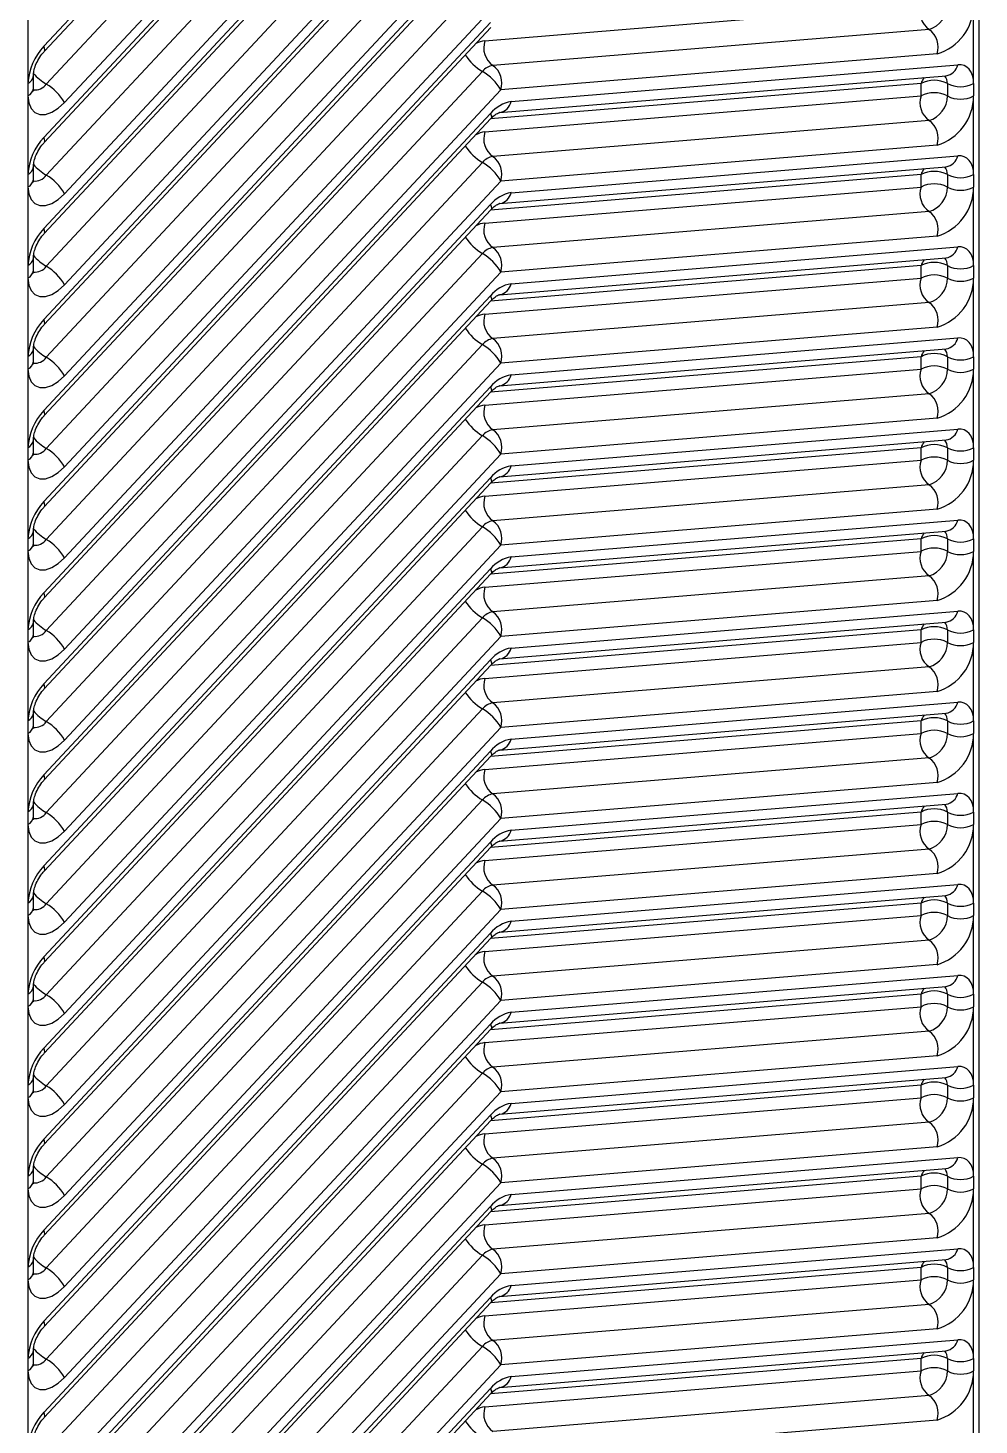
# Model space of a CAD drawing. Extents: x 75 to 2075, y 25 to 1460.
# Drawn here: x 1501.9 to 1575.1, y 885.8 to 993.2 of the extents above; entities that cross this region are included whole.
import ezdxf

# ---------------------------------------------------------------- set-up
doc = ezdxf.new("R2010")
doc.units = 0
doc.header["$LTSCALE"] = 5
doc.linetypes.add('SLD-KATı', pattern=[0])
doc.layers.get('0').update_dxf_attribs({"linetype": 'CONTINUOUS'})

msp = doc.modelspace()

# ---------------------------------------------------------------- linework, layer by layer
at = {"color": 7, "linetype": 'SLD-KATı'}
for p, q in [((1501.939, 1083), (1501.939, 747.052)), ((1503.163, 991.763), (1537.508, 1028.588)), ((1503.198, 991.372), (1537.543, 1028.197)), ((1536.896, 1024.829), (1503.347, 988.858)), ((1575.088, 823.167), (1575.088, 1025.124)), ((1538.304, 1023.403), (1504.755, 987.432)), ((1503.163, 984.764), (1537.508, 1021.589)), ((1503.198, 984.373), (1537.543, 1021.198)), ((1536.896, 1017.83), (1503.347, 981.859)), ((1538.304, 1016.404), (1504.755, 980.433)), ((1503.163, 977.765), (1537.508, 1014.59)), ((1503.198, 977.374), (1537.543, 1014.199)), ((1536.896, 1010.831), (1503.347, 974.86)), ((1538.304, 1009.406), (1504.755, 973.434)), ((1503.163, 970.767), (1537.508, 1007.591)), ((1503.198, 970.375), (1537.543, 1007.2)), ((1536.896, 1003.832), (1503.347, 967.861)), ((1538.304, 1002.407), (1504.755, 966.435)), ((1503.163, 963.768), (1537.508, 1000.592)), ((1503.198, 963.376), (1537.543, 1000.201)), ((1536.896, 996.833), (1503.347, 960.862)), ((1538.304, 995.408), (1504.755, 959.437)), ((1537.08, 992.179), (1570.629, 994.943)), ((1574.67, 988.905), (1574.67, 994.943)), ((1503.163, 956.769), (1537.508, 993.593)), ((1503.198, 956.377), (1537.543, 993.202)), ((1571.241, 993.058), (1537.692, 990.294)), ((1571.854, 991.173), (1538.304, 988.409)), ((1539.1, 987.513), (1573.445, 990.343)), ((1502.357, 988.534), (1502.357, 989.495)), ((1536.896, 989.834), (1503.347, 953.863)), ((1538.207, 986.672), (1572.552, 989.502)), ((1570.629, 987.944), (1570.629, 988.905)), ((1572.649, 988.905), (1572.649, 987.944)), ((1574.67, 988.905), (1574.67, 987.944)), ((1538.304, 988.409), (1504.755, 952.438)), ((1537.08, 985.18), (1570.629, 987.944)), ((1574.67, 981.906), (1574.67, 987.944)), ((1503.163, 949.77), (1537.508, 986.594)), ((1503.198, 949.379), (1537.543, 986.203)), ((1571.241, 986.059), (1537.692, 983.295)), ((1538.244, 986.676), (1538.207, 986.672)), ((1571.854, 984.174), (1538.304, 981.41)), ((1502.357, 981.535), (1502.357, 982.496)), ((1536.896, 982.835), (1503.347, 946.864)), ((1538.207, 979.674), (1572.552, 982.503)), ((1539.1, 980.514), (1573.445, 983.344)), ((1538.304, 981.41), (1504.755, 945.439)), ((1570.629, 980.945), (1570.629, 981.906)), ((1572.649, 981.906), (1572.649, 980.945)), ((1574.67, 981.906), (1574.67, 980.945)), ((1537.08, 978.181), (1570.629, 980.945)), ((1574.67, 974.907), (1574.67, 980.945)), ((1503.163, 942.771), (1537.508, 979.595)), ((1538.244, 979.677), (1538.207, 979.674)), ((1503.198, 942.38), (1537.543, 979.204)), ((1571.241, 979.06), (1537.692, 976.296)), ((1571.854, 977.175), (1538.304, 974.411)), ((1539.1, 973.515), (1573.445, 976.345)), ((1502.357, 974.536), (1502.357, 975.497)), ((1536.896, 975.837), (1503.347, 939.865)), ((1538.207, 972.675), (1572.552, 975.504)), ((1538.304, 974.411), (1504.755, 938.44)), ((1537.08, 971.182), (1570.629, 973.946)), ((1570.629, 973.946), (1570.629, 974.907)), ((1572.649, 974.907), (1572.649, 973.946)), ((1574.67, 974.907), (1574.67, 973.946)), ((1574.67, 967.909), (1574.67, 973.946)), ((1503.163, 935.772), (1537.508, 972.596)), ((1503.198, 935.381), (1537.543, 972.205)), ((1571.241, 972.061), (1537.692, 969.297)), ((1538.244, 972.678), (1538.207, 972.675)), ((1571.854, 970.176), (1538.304, 967.412)), ((1536.896, 968.838), (1503.347, 932.866)), ((1538.207, 965.676), (1572.552, 968.505)), ((1539.1, 966.516), (1573.445, 969.346)), ((1502.357, 967.537), (1502.357, 968.498)), ((1570.629, 966.947), (1570.629, 967.909)), ((1572.649, 967.909), (1572.649, 966.947)), ((1574.67, 967.909), (1574.67, 966.947)), ((1538.304, 967.412), (1504.755, 931.441)), ((1537.08, 964.183), (1570.629, 966.947)), ((1574.67, 960.91), (1574.67, 966.947)), ((1503.163, 928.773), (1537.508, 965.597)), ((1538.244, 965.68), (1538.207, 965.676)), ((1503.198, 928.382), (1537.543, 965.206)), ((1571.241, 965.062), (1537.692, 962.298)), ((1571.854, 963.177), (1538.304, 960.413)), ((1539.1, 959.517), (1573.445, 962.347)), ((1502.357, 960.538), (1502.357, 961.5)), ((1536.896, 961.839), (1503.347, 925.868)), ((1538.207, 958.677), (1572.552, 961.506)), ((1538.304, 960.413), (1504.755, 924.442)), ((1537.08, 957.184), (1570.629, 959.948)), ((1570.629, 959.948), (1570.629, 960.91)), ((1572.649, 960.91), (1572.649, 959.948)), ((1574.67, 960.91), (1574.67, 959.948)), ((1574.67, 953.911), (1574.67, 959.948)), ((1503.163, 921.774), (1537.508, 958.599)), ((1503.198, 921.383), (1537.543, 958.207)), ((1571.241, 958.063), (1537.692, 955.299)), ((1538.244, 958.681), (1538.207, 958.677)), ((1571.854, 956.178), (1538.304, 953.414)), ((1536.896, 954.84), (1503.347, 918.869)), ((1539.1, 952.518), (1573.445, 955.348)), ((1502.357, 953.539), (1502.357, 954.501)), ((1538.207, 951.678), (1572.552, 954.508)), ((1570.629, 952.949), (1570.629, 953.911)), ((1572.649, 953.911), (1572.649, 952.949)), ((1574.67, 953.911), (1574.67, 952.949)), ((1538.304, 953.414), (1504.755, 917.443)), ((1537.08, 950.185), (1570.629, 952.949)), ((1574.67, 946.912), (1574.67, 952.949)), ((1503.163, 914.775), (1537.508, 951.6)), ((1538.244, 951.682), (1538.207, 951.678)), ((1503.198, 914.384), (1537.543, 951.208)), ((1571.241, 951.064), (1537.692, 948.3)), ((1571.854, 949.179), (1538.304, 946.415)), ((1539.1, 945.52), (1573.445, 948.349)), ((1502.357, 946.54), (1502.357, 947.502)), ((1536.896, 947.841), (1503.347, 911.87)), ((1538.207, 944.679), (1572.552, 947.509)), ((1538.304, 946.415), (1504.755, 910.444)), ((1570.629, 945.95), (1570.629, 946.912)), ((1572.649, 946.912), (1572.649, 945.95)), ((1574.67, 946.912), (1574.67, 945.95)), ((1537.08, 943.186), (1570.629, 945.95)), ((1574.67, 939.913), (1574.67, 945.95)), ((1503.163, 907.776), (1537.508, 944.601)), ((1503.198, 907.385), (1537.543, 944.209)), ((1571.241, 944.065), (1537.692, 941.301)), ((1538.244, 944.683), (1538.207, 944.679)), ((1571.854, 942.18), (1538.304, 939.416)), ((1536.896, 940.842), (1503.347, 904.871)), ((1539.1, 938.521), (1573.445, 941.35)), ((1502.357, 939.542), (1502.357, 940.503)), ((1538.207, 937.68), (1572.552, 940.51)), ((1570.629, 938.952), (1570.629, 939.913)), ((1572.649, 939.913), (1572.649, 938.952)), ((1574.67, 939.913), (1574.67, 938.952)), ((1538.304, 939.416), (1504.755, 903.445)), ((1537.08, 936.187), (1570.629, 938.952)), ((1574.67, 932.914), (1574.67, 938.952)), ((1503.163, 900.777), (1537.508, 937.602)), ((1538.244, 937.684), (1538.207, 937.68)), ((1503.198, 900.386), (1537.543, 937.211)), ((1571.241, 937.067), (1537.692, 934.302)), ((1571.854, 935.181), (1538.304, 932.417)), ((1539.1, 931.522), (1573.445, 934.351)), ((1502.357, 932.543), (1502.357, 933.504)), ((1536.896, 933.843), (1503.347, 897.872)), ((1538.207, 930.681), (1572.552, 933.511)), ((1538.304, 932.417), (1504.755, 896.446)), ((1570.629, 931.953), (1570.629, 932.914)), ((1572.649, 932.914), (1572.649, 931.953)), ((1574.67, 932.914), (1574.67, 931.953)), ((1537.08, 929.189), (1570.629, 931.953)), ((1574.67, 925.915), (1574.67, 931.953)), ((1503.163, 893.778), (1537.508, 930.603)), ((1503.198, 893.387), (1537.543, 930.212)), ((1571.241, 930.068), (1537.692, 927.304)), ((1538.244, 930.685), (1538.207, 930.681)), ((1571.854, 928.183), (1538.304, 925.418)), ((1536.896, 926.844), (1503.347, 890.873)), ((1539.1, 924.523), (1573.445, 927.352)), ((1502.357, 925.544), (1502.357, 926.505)), ((1538.207, 923.682), (1572.552, 926.512)), ((1570.629, 924.954), (1570.629, 925.915)), ((1572.649, 925.915), (1572.649, 924.954)), ((1574.67, 925.915), (1574.67, 924.954)), ((1538.304, 925.418), (1504.755, 889.447)), ((1537.08, 922.19), (1570.629, 924.954)), ((1574.67, 918.916), (1574.67, 924.954)), ((1503.163, 886.779), (1537.508, 923.604)), ((1538.244, 923.686), (1538.207, 923.682)), ((1503.198, 886.388), (1537.543, 923.213)), ((1571.241, 923.069), (1537.692, 920.305)), ((1571.854, 921.184), (1538.304, 918.42)), ((1539.1, 917.524), (1573.445, 920.354)), ((1502.357, 918.545), (1502.357, 919.506)), ((1536.896, 919.845), (1503.347, 883.874)), ((1538.207, 916.683), (1572.552, 919.513)), ((1538.304, 918.42), (1504.755, 882.448)), ((1570.629, 917.955), (1570.629, 918.916)), ((1572.649, 918.916), (1572.649, 917.955)), ((1574.67, 918.916), (1574.67, 917.955)), ((1537.08, 915.191), (1570.629, 917.955)), ((1574.67, 911.917), (1574.67, 917.955)), ((1503.163, 879.781), (1537.508, 916.605)), ((1503.198, 879.389), (1537.543, 916.214)), ((1571.241, 916.07), (1537.692, 913.306)), ((1538.244, 916.687), (1538.207, 916.683)), ((1571.854, 914.185), (1538.304, 911.421)), ((1536.896, 912.846), (1503.347, 876.875)), ((1539.1, 910.525), (1573.445, 913.355)), ((1502.357, 911.546), (1502.357, 912.507)), ((1538.207, 909.684), (1572.552, 912.514)), ((1570.629, 910.956), (1570.629, 911.917)), ((1572.649, 911.917), (1572.649, 910.956)), ((1574.67, 911.917), (1574.67, 910.956)), ((1538.304, 911.421), (1504.755, 875.449)), ((1537.08, 908.192), (1570.629, 910.956)), ((1574.67, 904.918), (1574.67, 910.956)), ((1503.163, 872.782), (1537.508, 909.606)), ((1538.244, 909.688), (1538.207, 909.684)), ((1503.198, 872.39), (1537.543, 909.215)), ((1571.241, 909.071), (1537.692, 906.307)), ((1571.854, 907.186), (1538.304, 904.422)), ((1539.1, 903.526), (1573.445, 906.356)), ((1502.357, 904.547), (1502.357, 905.508)), ((1536.896, 905.847), (1503.347, 869.876)), ((1538.207, 902.685), (1572.552, 905.515)), ((1538.304, 904.422), (1504.755, 868.451)), ((1570.629, 903.957), (1570.629, 904.918)), ((1572.649, 904.918), (1572.649, 903.957)), ((1574.67, 904.918), (1574.67, 903.957)), ((1537.08, 901.193), (1570.629, 903.957)), ((1574.67, 897.919), (1574.67, 903.957)), ((1503.163, 865.783), (1537.508, 902.607)), ((1503.198, 865.391), (1537.543, 902.216)), ((1571.241, 902.072), (1537.692, 899.308)), ((1538.244, 902.689), (1538.207, 902.685)), ((1571.854, 900.187), (1538.304, 897.423)), ((1536.896, 898.848), (1503.347, 862.877)), ((1539.1, 896.527), (1573.445, 899.357)), ((1502.357, 897.548), (1502.357, 898.509)), ((1538.207, 895.686), (1572.552, 898.516)), ((1570.629, 896.958), (1570.629, 897.919)), ((1572.649, 897.919), (1572.649, 896.958)), ((1574.67, 897.919), (1574.67, 896.958)), ((1538.304, 897.423), (1504.755, 861.452)), ((1537.08, 894.194), (1570.629, 896.958)), ((1574.67, 890.92), (1574.67, 896.958)), ((1503.163, 858.784), (1537.508, 895.608)), ((1538.244, 895.69), (1538.207, 895.686)), ((1503.198, 858.393), (1537.543, 895.217)), ((1571.241, 895.073), (1537.692, 892.309)), ((1571.854, 893.188), (1538.304, 890.424)), ((1539.1, 889.528), (1573.445, 892.358)), ((1502.357, 890.549), (1502.357, 891.51)), ((1536.896, 891.849), (1503.347, 855.878)), ((1538.207, 888.688), (1572.552, 891.517)), ((1538.304, 890.424), (1504.755, 854.453)), ((1570.629, 889.959), (1570.629, 890.92)), ((1572.649, 890.92), (1572.649, 889.959)), ((1574.67, 890.92), (1574.67, 889.959)), ((1537.08, 887.195), (1570.629, 889.959)), ((1574.67, 883.921), (1574.67, 889.959)), ((1503.163, 851.785), (1537.508, 888.609)), ((1503.198, 851.394), (1537.543, 888.218)), ((1571.241, 888.074), (1537.692, 885.31)), ((1538.244, 888.691), (1538.207, 888.688)), ((1571.854, 886.189), (1538.304, 883.425))]:
    msp.add_line(p, q, dxfattribs=at)
at = {"color": 8, "linetype": 'SLD-KATı'}
for p, q in [((1570.629, 988.905), (1537.519, 986.177)), ((1570.629, 981.906), (1537.519, 979.178)), ((1570.629, 974.907), (1537.519, 972.18)), ((1570.629, 967.909), (1537.519, 965.181)), ((1570.629, 960.91), (1537.519, 958.182)), ((1570.629, 953.911), (1537.519, 951.183)), ((1570.629, 946.912), (1537.519, 944.184)), ((1570.629, 939.913), (1537.519, 937.185)), ((1570.629, 932.914), (1537.519, 930.186)), ((1570.629, 925.915), (1537.519, 923.187)), ((1570.629, 918.916), (1537.519, 916.188)), ((1570.629, 911.917), (1537.519, 909.189)), ((1570.629, 904.918), (1537.519, 902.19)), ((1570.629, 897.919), (1537.519, 895.191)), ((1570.629, 890.92), (1537.519, 888.192))]:
    msp.add_line(p, q, dxfattribs=at)
at = {"color": 8, "linetype": 'SLD-KATı', "flags": 128}
for points in [[(1503.198, 991.372), (1503.214, 991.394), (1503.239, 991.485), (1503.221, 991.61), (1503.163, 991.763)], [(1537.508, 986.594), (1537.567, 986.441), (1537.584, 986.316), (1537.559, 986.224), (1537.543, 986.203)], [(1503.198, 984.373), (1503.214, 984.395), (1503.239, 984.486), (1503.221, 984.611), (1503.163, 984.764)], [(1537.508, 979.595), (1537.567, 979.442), (1537.584, 979.317), (1537.559, 979.226), (1537.543, 979.204)], [(1503.198, 977.374), (1503.214, 977.396), (1503.239, 977.487), (1503.221, 977.612), (1503.163, 977.765)], [(1537.508, 972.596), (1537.567, 972.443), (1537.584, 972.318), (1537.559, 972.227), (1537.543, 972.205)], [(1503.198, 970.375), (1503.214, 970.397), (1503.239, 970.489), (1503.221, 970.613), (1503.163, 970.767)], [(1537.508, 965.597), (1537.567, 965.444), (1537.584, 965.319), (1537.559, 965.228), (1537.543, 965.206)], [(1503.198, 963.376), (1503.214, 963.398), (1503.239, 963.49), (1503.221, 963.614), (1503.163, 963.768)], [(1537.508, 958.599), (1537.567, 958.445), (1537.584, 958.321), (1537.559, 958.229), (1537.543, 958.207)], [(1503.198, 956.377), (1503.214, 956.399), (1503.239, 956.491), (1503.221, 956.616), (1503.163, 956.769)], [(1537.508, 951.6), (1537.567, 951.446), (1537.584, 951.322), (1537.559, 951.23), (1537.543, 951.208)], [(1503.198, 949.379), (1503.214, 949.4), (1503.239, 949.492), (1503.221, 949.617), (1503.163, 949.77)], [(1537.508, 944.601), (1537.567, 944.448), (1537.584, 944.323), (1537.559, 944.231), (1537.543, 944.209)], [(1503.198, 942.38), (1503.214, 942.401), (1503.239, 942.493), (1503.221, 942.618), (1503.163, 942.771)], [(1537.508, 937.602), (1537.567, 937.449), (1537.584, 937.324), (1537.559, 937.232), (1537.543, 937.211)], [(1503.198, 935.381), (1503.214, 935.402), (1503.239, 935.494), (1503.221, 935.619), (1503.163, 935.772)], [(1537.508, 930.603), (1537.567, 930.45), (1537.584, 930.325), (1537.559, 930.233), (1537.543, 930.212)], [(1503.198, 928.382), (1503.214, 928.403), (1503.239, 928.495), (1503.221, 928.62), (1503.163, 928.773)], [(1537.508, 923.604), (1537.567, 923.451), (1537.584, 923.326), (1537.559, 923.234), (1537.543, 923.213)], [(1503.198, 921.383), (1503.214, 921.404), (1503.239, 921.496), (1503.221, 921.621), (1503.163, 921.774)], [(1537.508, 916.605), (1537.567, 916.452), (1537.584, 916.327), (1537.559, 916.235), (1537.543, 916.214)], [(1503.198, 914.384), (1503.214, 914.405), (1503.239, 914.497), (1503.221, 914.622), (1503.163, 914.775)], [(1537.508, 909.606), (1537.567, 909.453), (1537.584, 909.328), (1537.559, 909.236), (1537.543, 909.215)], [(1503.198, 907.385), (1503.214, 907.406), (1503.239, 907.498), (1503.221, 907.623), (1503.163, 907.776)], [(1537.508, 902.607), (1537.567, 902.454), (1537.584, 902.329), (1537.559, 902.237), (1537.543, 902.216)], [(1503.198, 900.386), (1503.214, 900.408), (1503.239, 900.499), (1503.221, 900.624), (1503.163, 900.777)], [(1537.508, 895.608), (1537.567, 895.455), (1537.584, 895.33), (1537.559, 895.238), (1537.543, 895.217)], [(1503.198, 893.387), (1503.214, 893.409), (1503.239, 893.5), (1503.221, 893.625), (1503.163, 893.778)], [(1537.508, 888.609), (1537.567, 888.456), (1537.584, 888.331), (1537.559, 888.24), (1537.543, 888.218)], [(1503.198, 886.388), (1503.214, 886.41), (1503.239, 886.501), (1503.221, 886.626), (1503.163, 886.779)]]:
    msp.add_lwpolyline(points, dxfattribs=at)
at = {"color": 7, "linetype": 'SLD-KATı', "flags": 128}
for points in [[(1574.67, 988.905), (1574.648, 989.232), (1574.584, 989.526), (1574.48, 989.783), (1574.336, 989.997), (1574.157, 990.163), (1573.945, 990.277), (1573.706, 990.337), (1573.445, 990.343)], [(1501.939, 987.951), (1502, 987.416), (1502.18, 986.984), (1502.468, 986.682), (1502.847, 986.527), (1503.293, 986.53), (1503.779, 986.69), (1504.277, 986.997), (1504.755, 987.432)], [(1574.67, 981.906), (1574.648, 982.233), (1574.584, 982.528), (1574.48, 982.784), (1574.336, 982.998), (1574.157, 983.164), (1573.945, 983.278), (1573.706, 983.338), (1573.445, 983.344)], [(1501.939, 980.952), (1502, 980.417), (1502.18, 979.985), (1502.468, 979.683), (1502.847, 979.529), (1503.293, 979.531), (1503.779, 979.691), (1504.277, 979.998), (1504.755, 980.433)], [(1574.67, 974.907), (1574.648, 975.234), (1574.584, 975.529), (1574.48, 975.786), (1574.336, 975.999), (1574.157, 976.165), (1573.945, 976.279), (1573.706, 976.34), (1573.445, 976.345)], [(1501.939, 973.953), (1502, 973.418), (1502.18, 972.986), (1502.468, 972.684), (1502.847, 972.53), (1503.293, 972.532), (1503.779, 972.692), (1504.277, 972.999), (1504.755, 973.434)], [(1574.67, 967.909), (1574.648, 968.235), (1574.584, 968.53), (1574.48, 968.787), (1574.336, 969), (1574.157, 969.166), (1573.945, 969.28), (1573.706, 969.341), (1573.445, 969.346)], [(1501.939, 966.954), (1502, 966.419), (1502.18, 965.987), (1502.468, 965.685), (1502.847, 965.531), (1503.293, 965.533), (1503.779, 965.693), (1504.277, 966), (1504.755, 966.435)], [(1574.67, 960.91), (1574.648, 961.236), (1574.584, 961.531), (1574.48, 961.788), (1574.336, 962.001), (1574.157, 962.167), (1573.945, 962.281), (1573.706, 962.342), (1573.445, 962.347)], [(1501.939, 959.955), (1502, 959.42), (1502.18, 958.989), (1502.468, 958.686), (1502.847, 958.532), (1503.293, 958.534), (1503.779, 958.694), (1504.277, 959.001), (1504.755, 959.437)], [(1574.67, 953.911), (1574.648, 954.237), (1574.584, 954.532), (1574.48, 954.789), (1574.336, 955.002), (1574.157, 955.168), (1573.945, 955.282), (1573.706, 955.343), (1573.445, 955.348)], [(1501.939, 952.956), (1502, 952.421), (1502.18, 951.99), (1502.468, 951.687), (1502.847, 951.533), (1503.293, 951.535), (1503.779, 951.695), (1504.277, 952.002), (1504.755, 952.438)], [(1574.67, 946.912), (1574.648, 947.238), (1574.584, 947.533), (1574.48, 947.79), (1574.336, 948.003), (1574.157, 948.169), (1573.945, 948.283), (1573.706, 948.344), (1573.445, 948.349)], [(1501.939, 945.957), (1502, 945.422), (1502.18, 944.991), (1502.468, 944.688), (1502.847, 944.534), (1503.293, 944.537), (1503.779, 944.696), (1504.277, 945.003), (1504.755, 945.439)], [(1574.67, 939.913), (1574.648, 940.239), (1574.584, 940.534), (1574.48, 940.791), (1574.336, 941.004), (1574.157, 941.17), (1573.945, 941.284), (1573.706, 941.345), (1573.445, 941.35)], [(1501.939, 938.958), (1502, 938.423), (1502.18, 937.992), (1502.468, 937.689), (1502.847, 937.535), (1503.293, 937.538), (1503.779, 937.697), (1504.277, 938.004), (1504.755, 938.44)], [(1574.67, 932.914), (1574.648, 933.24), (1574.584, 933.535), (1574.48, 933.792), (1574.336, 934.006), (1574.157, 934.171), (1573.945, 934.286), (1573.706, 934.346), (1573.445, 934.351)], [(1501.939, 931.959), (1502, 931.425), (1502.18, 930.993), (1502.468, 930.691), (1502.847, 930.536), (1503.293, 930.539), (1503.779, 930.698), (1504.277, 931.005), (1504.755, 931.441)], [(1574.67, 925.915), (1574.648, 926.241), (1574.584, 926.536), (1574.48, 926.793), (1574.336, 927.007), (1574.157, 927.172), (1573.945, 927.287), (1573.706, 927.347), (1573.445, 927.352)], [(1501.939, 924.961), (1502, 924.426), (1502.18, 923.994), (1502.468, 923.692), (1502.847, 923.537), (1503.293, 923.54), (1503.779, 923.699), (1504.277, 924.006), (1504.755, 924.442)], [(1574.67, 918.916), (1574.648, 919.242), (1574.584, 919.537), (1574.48, 919.794), (1574.336, 920.008), (1574.157, 920.173), (1573.945, 920.288), (1573.706, 920.348), (1573.445, 920.354)], [(1501.939, 917.962), (1502, 917.427), (1502.18, 916.995), (1502.468, 916.693), (1502.847, 916.538), (1503.293, 916.541), (1503.779, 916.7), (1504.277, 917.007), (1504.755, 917.443)], [(1574.67, 911.917), (1574.648, 912.244), (1574.584, 912.538), (1574.48, 912.795), (1574.336, 913.009), (1574.157, 913.174), (1573.945, 913.289), (1573.706, 913.349), (1573.445, 913.355)], [(1501.939, 910.963), (1502, 910.428), (1502.18, 909.996), (1502.468, 909.694), (1502.847, 909.539), (1503.293, 909.542), (1503.779, 909.702), (1504.277, 910.008), (1504.755, 910.444)], [(1574.67, 904.918), (1574.648, 905.245), (1574.584, 905.539), (1574.48, 905.796), (1574.336, 906.01), (1574.157, 906.176), (1573.945, 906.29), (1573.706, 906.35), (1573.445, 906.356)], [(1501.939, 903.964), (1502, 903.429), (1502.18, 902.997), (1502.468, 902.695), (1502.847, 902.54), (1503.293, 902.543), (1503.779, 902.703), (1504.277, 903.01), (1504.755, 903.445)], [(1574.67, 897.919), (1574.648, 898.246), (1574.584, 898.541), (1574.48, 898.797), (1574.336, 899.011), (1574.157, 899.177), (1573.945, 899.291), (1573.706, 899.351), (1573.445, 899.357)], [(1501.939, 896.965), (1502, 896.43), (1502.18, 895.998), (1502.468, 895.696), (1502.847, 895.541), (1503.293, 895.544), (1503.779, 895.704), (1504.277, 896.011), (1504.755, 896.446)], [(1574.67, 890.92), (1574.648, 891.247), (1574.584, 891.542), (1574.48, 891.798), (1574.336, 892.012), (1574.157, 892.178), (1573.945, 892.292), (1573.706, 892.352), (1573.445, 892.358)], [(1501.939, 889.966), (1502, 889.431), (1502.18, 888.999), (1502.468, 888.697), (1502.847, 888.543), (1503.293, 888.545), (1503.779, 888.705), (1504.277, 889.012), (1504.755, 889.447)]]:
    msp.add_lwpolyline(points, dxfattribs=at)
at = {"color": 7, "linetype": 'SLD-KATı'}
for centre, radius, start, end in [((1572.206, 994.413), 1.664, 161.43504, 234.5512), ((1570.676, 994.948), 1.973, 286.63679, 359.84564), ((1570.724, 994.954), 3.946, 286.63679, 359.84564), ((1538.657, 991.649), 1.664, 161.43504, 234.5512), ((1570.276, 991.703), 1.664, 341.43504, 54.5512), ((1506.383, 988.692), 4.45, 136.35189, 177.16539), ((1537.913, 988.992), 1.32, 99.63258, 140.36204), ((1536.727, 988.938), 1.664, 341.43504, 54.5512), ((1534.936, 986.49), 3.876, 29.66643, 59.62449), ((1571.639, 986.956), 2.196, 62.60967, 117.39033), ((1573.66, 990.855), 2.196, 242.60967, 297.39033), ((1501.387, 985.514), 3.876, 29.66643, 59.62449), ((1572.206, 987.414), 1.664, 161.43504, 234.5512), ((1571.639, 985.994), 2.196, 62.60967, 117.39033), ((1570.676, 987.949), 1.973, 286.63679, 359.84564), ((1570.724, 987.955), 3.946, 286.63679, 359.84564), ((1573.66, 989.894), 2.196, 242.60967, 297.39033), ((1539.542, 984.91), 2.641, 99.63258, 140.36204), ((1570.276, 984.704), 1.664, 341.43504, 54.5512), ((1506.383, 981.693), 4.45, 136.35189, 177.16539), ((1538.657, 984.65), 1.664, 161.43504, 234.5512), ((1537.913, 981.993), 1.32, 99.63258, 140.36204), ((1534.936, 979.491), 3.876, 29.66643, 59.62449), ((1536.727, 981.94), 1.664, 341.43504, 54.5512), ((1501.387, 978.515), 3.876, 29.66643, 59.62449), ((1571.639, 979.957), 2.196, 62.60967, 117.39033), ((1573.66, 983.856), 2.196, 242.60967, 297.39033), ((1539.542, 977.911), 2.641, 99.63258, 140.36204), ((1572.206, 980.415), 1.664, 161.43504, 234.5512), ((1571.639, 978.996), 2.196, 62.60967, 117.39033), ((1570.676, 980.95), 1.973, 286.63679, 359.84564), ((1570.724, 980.956), 3.946, 286.63679, 359.84564), ((1573.66, 982.895), 2.196, 242.60967, 297.39033), ((1538.657, 977.651), 1.664, 161.43504, 234.5512), ((1570.276, 977.705), 1.664, 341.43504, 54.5512), ((1506.383, 974.694), 4.45, 136.35189, 177.16539), ((1537.913, 974.994), 1.32, 99.63258, 140.36204), ((1536.727, 974.941), 1.664, 341.43504, 54.5512), ((1534.936, 972.492), 3.876, 29.66643, 59.62449), ((1571.639, 972.958), 2.196, 62.60967, 117.39033), ((1501.387, 971.516), 3.876, 29.66643, 59.62449), ((1572.206, 973.416), 1.664, 161.43504, 234.5512), ((1571.639, 971.997), 2.196, 62.60967, 117.39033), ((1570.676, 973.951), 1.973, 286.63679, 359.84564), ((1570.724, 973.957), 3.946, 286.63679, 359.84564), ((1573.66, 976.857), 2.196, 242.60967, 297.39033), ((1573.66, 975.896), 2.196, 242.60967, 297.39033), ((1539.542, 970.912), 2.641, 99.63258, 140.36204), ((1570.276, 970.706), 1.664, 341.43504, 54.5512), ((1506.383, 967.695), 4.45, 136.35189, 177.16539), ((1538.657, 970.652), 1.664, 161.43504, 234.5512), ((1537.913, 967.995), 1.32, 99.63258, 140.36204), ((1534.936, 965.493), 3.876, 29.66643, 59.62449), ((1536.727, 967.942), 1.664, 341.43504, 54.5512), ((1501.387, 964.517), 3.876, 29.66643, 59.62449), ((1571.639, 965.959), 2.196, 62.60967, 117.39033), ((1573.66, 969.858), 2.196, 242.60967, 297.39033), ((1539.542, 963.913), 2.641, 99.63258, 140.36204), ((1572.206, 966.418), 1.664, 161.43504, 234.5512), ((1571.639, 964.998), 2.196, 62.60967, 117.39033), ((1570.676, 966.953), 1.973, 286.63679, 359.84564), ((1570.724, 966.958), 3.946, 286.63679, 359.84564), ((1573.66, 968.897), 2.196, 242.60967, 297.39033), ((1570.276, 963.707), 1.664, 341.43504, 54.5512), ((1506.383, 960.696), 4.45, 136.35189, 177.16539), ((1538.657, 963.653), 1.664, 161.43504, 234.5512), ((1537.913, 960.996), 1.32, 99.63258, 140.36204), ((1536.727, 960.943), 1.664, 341.43504, 54.5512), ((1534.936, 958.495), 3.876, 29.66643, 59.62449), ((1571.639, 958.96), 2.196, 62.60967, 117.39033), ((1501.387, 957.518), 3.876, 29.66643, 59.62449), ((1572.206, 959.419), 1.664, 161.43504, 234.5512), ((1571.639, 957.999), 2.196, 62.60967, 117.39033), ((1570.676, 959.954), 1.973, 286.63679, 359.84564), ((1570.724, 959.959), 3.946, 286.63679, 359.84564), ((1573.66, 962.859), 2.196, 242.60967, 297.39033), ((1573.66, 961.898), 2.196, 242.60967, 297.39033), ((1539.542, 956.914), 2.641, 99.63258, 140.36204), ((1570.276, 956.708), 1.664, 341.43504, 54.5512), ((1506.383, 953.697), 4.45, 136.35189, 177.16539), ((1538.657, 956.655), 1.664, 161.43504, 234.5512), ((1537.913, 953.997), 1.32, 99.63258, 140.36204), ((1534.936, 951.496), 3.876, 29.66643, 59.62449), ((1536.727, 953.944), 1.664, 341.43504, 54.5512), ((1501.387, 950.519), 3.876, 29.66643, 59.62449), ((1571.639, 951.961), 2.196, 62.60967, 117.39033), ((1573.66, 955.86), 2.196, 242.60967, 297.39033), ((1539.542, 949.915), 2.641, 99.63258, 140.36204), ((1572.206, 952.42), 1.664, 161.43504, 234.5512), ((1571.639, 951), 2.196, 62.60967, 117.39033), ((1570.676, 952.955), 1.973, 286.63679, 359.84564), ((1570.724, 952.96), 3.946, 286.63679, 359.84564), ((1573.66, 954.899), 2.196, 242.60967, 297.39033), ((1570.276, 949.709), 1.664, 341.43504, 54.5512), ((1506.383, 946.699), 4.45, 136.35189, 177.16539), ((1538.657, 949.656), 1.664, 161.43504, 234.5512), ((1537.913, 946.999), 1.32, 99.63258, 140.36204), ((1536.727, 946.945), 1.664, 341.43504, 54.5512), ((1534.936, 944.497), 3.876, 29.66643, 59.62449), ((1571.639, 944.962), 2.196, 62.60967, 117.39033), ((1501.387, 943.52), 3.876, 29.66643, 59.62449), ((1571.639, 944.001), 2.196, 62.60967, 117.39033), ((1573.66, 948.861), 2.196, 242.60967, 297.39033), ((1539.542, 942.916), 2.641, 99.63258, 140.36204), ((1572.206, 945.421), 1.664, 161.43504, 234.5512), ((1570.676, 945.956), 1.973, 286.63679, 359.84564), ((1570.724, 945.961), 3.946, 286.63679, 359.84564), ((1573.66, 947.9), 2.196, 242.60967, 297.39033), ((1570.276, 942.71), 1.664, 341.43504, 54.5512), ((1506.383, 939.7), 4.45, 136.35189, 177.16539), ((1538.657, 942.657), 1.664, 161.43504, 234.5512), ((1537.913, 940), 1.32, 99.63258, 140.36204), ((1534.936, 937.498), 3.876, 29.66643, 59.62449), ((1536.727, 939.946), 1.664, 341.43504, 54.5512), ((1501.387, 936.521), 3.876, 29.66643, 59.62449), ((1571.639, 937.963), 2.196, 62.60967, 117.39033), ((1573.66, 941.862), 2.196, 242.60967, 297.39033), ((1539.542, 935.917), 2.641, 99.63258, 140.36204), ((1572.206, 938.422), 1.664, 161.43504, 234.5512), ((1571.639, 937.002), 2.196, 62.60967, 117.39033), ((1570.676, 938.957), 1.973, 286.63679, 359.84564), ((1570.724, 938.962), 3.946, 286.63679, 359.84564), ((1573.66, 940.901), 2.196, 242.60967, 297.39033), ((1570.276, 935.711), 1.664, 341.43504, 54.5512), ((1506.383, 932.701), 4.45, 136.35189, 177.16539), ((1538.657, 935.658), 1.664, 161.43504, 234.5512), ((1537.913, 933.001), 1.32, 99.63258, 140.36204), ((1536.727, 932.947), 1.664, 341.43504, 54.5512), ((1534.936, 930.499), 3.876, 29.66643, 59.62449), ((1571.639, 930.964), 2.196, 62.60967, 117.39033), ((1501.387, 929.522), 3.876, 29.66643, 59.62449), ((1571.639, 930.003), 2.196, 62.60967, 117.39033), ((1573.66, 934.863), 2.196, 242.60967, 297.39033), ((1539.542, 928.918), 2.641, 99.63258, 140.36204), ((1572.206, 931.423), 1.664, 161.43504, 234.5512), ((1570.676, 931.958), 1.973, 286.63679, 359.84564), ((1570.724, 931.963), 3.946, 286.63679, 359.84564), ((1573.66, 933.902), 2.196, 242.60967, 297.39033), ((1570.276, 928.712), 1.664, 341.43504, 54.5512), ((1538.657, 928.659), 1.664, 161.43504, 234.5512), ((1506.383, 925.702), 4.45, 136.35189, 177.16539), ((1537.913, 926.002), 1.32, 99.63258, 140.36204), ((1534.936, 923.5), 3.876, 29.66643, 59.62449), ((1536.727, 925.948), 1.664, 341.43504, 54.5512), ((1501.387, 922.523), 3.876, 29.66643, 59.62449), ((1571.639, 923.965), 2.196, 62.60967, 117.39033), ((1573.66, 927.865), 2.196, 242.60967, 297.39033), ((1539.542, 921.919), 2.641, 99.63258, 140.36204), ((1572.206, 924.424), 1.664, 161.43504, 234.5512), ((1571.639, 923.004), 2.196, 62.60967, 117.39033), ((1570.676, 924.959), 1.973, 286.63679, 359.84564), ((1570.724, 924.964), 3.946, 286.63679, 359.84564), ((1573.66, 926.903), 2.196, 242.60967, 297.39033), ((1570.276, 921.713), 1.664, 341.43504, 54.5512), ((1506.383, 918.703), 4.45, 136.35189, 177.16539), ((1538.657, 921.66), 1.664, 161.43504, 234.5512), ((1537.913, 919.003), 1.32, 99.63258, 140.36204), ((1536.727, 918.949), 1.664, 341.43504, 54.5512), ((1534.936, 916.501), 3.876, 29.66643, 59.62449), ((1571.639, 916.966), 2.196, 62.60967, 117.39033), ((1501.387, 915.524), 3.876, 29.66643, 59.62449), ((1571.639, 916.005), 2.196, 62.60967, 117.39033), ((1573.66, 920.866), 2.196, 242.60967, 297.39033), ((1539.542, 914.92), 2.641, 99.63258, 140.36204), ((1572.206, 917.425), 1.664, 161.43504, 234.5512), ((1570.676, 917.96), 1.973, 286.63679, 359.84564), ((1570.724, 917.965), 3.946, 286.63679, 359.84564), ((1573.66, 919.904), 2.196, 242.60967, 297.39033), ((1570.276, 914.714), 1.664, 341.43504, 54.5512), ((1538.657, 914.661), 1.664, 161.43504, 234.5512), ((1506.383, 911.704), 4.45, 136.35189, 177.16539), ((1537.913, 912.004), 1.32, 99.63258, 140.36204), ((1534.936, 909.502), 3.876, 29.66643, 59.62449), ((1536.727, 911.95), 1.664, 341.43504, 54.5512), ((1501.387, 908.526), 3.876, 29.66643, 59.62449), ((1571.639, 909.968), 2.196, 62.60967, 117.39033), ((1573.66, 913.867), 2.196, 242.60967, 297.39033), ((1539.542, 907.922), 2.641, 99.63258, 140.36204), ((1572.206, 910.426), 1.664, 161.43504, 234.5512), ((1571.639, 909.006), 2.196, 62.60967, 117.39033), ((1570.676, 910.961), 1.973, 286.63679, 359.84564), ((1570.724, 910.967), 3.946, 286.63679, 359.84564), ((1573.66, 912.905), 2.196, 242.60967, 297.39033), ((1570.276, 907.716), 1.664, 341.43504, 54.5512), ((1506.383, 904.705), 4.45, 136.35189, 177.16539), ((1538.657, 907.662), 1.664, 161.43504, 234.5512), ((1537.913, 905.005), 1.32, 99.63258, 140.36204), ((1536.727, 904.951), 1.664, 341.43504, 54.5512), ((1534.936, 902.503), 3.876, 29.66643, 59.62449), ((1571.639, 902.969), 2.196, 62.60967, 117.39033), ((1501.387, 901.527), 3.876, 29.66643, 59.62449), ((1571.639, 902.007), 2.196, 62.60967, 117.39033), ((1573.66, 906.868), 2.196, 242.60967, 297.39033), ((1539.542, 900.923), 2.641, 99.63258, 140.36204), ((1572.206, 903.427), 1.664, 161.43504, 234.5512), ((1570.676, 903.962), 1.973, 286.63679, 359.84564), ((1570.724, 903.968), 3.946, 286.63679, 359.84564), ((1573.66, 905.907), 2.196, 242.60967, 297.39033), ((1570.276, 900.717), 1.664, 341.43504, 54.5512), ((1538.657, 900.663), 1.664, 161.43504, 234.5512), ((1506.383, 897.706), 4.45, 136.35189, 177.16539), ((1537.913, 898.006), 1.32, 99.63258, 140.36204), ((1534.936, 895.504), 3.876, 29.66643, 59.62449), ((1536.727, 897.952), 1.664, 341.43504, 54.5512), ((1501.387, 894.528), 3.876, 29.66643, 59.62449), ((1571.639, 895.97), 2.196, 62.60967, 117.39033), ((1573.66, 899.869), 2.196, 242.60967, 297.39033), ((1572.206, 896.428), 1.664, 161.43504, 234.5512), ((1571.639, 895.008), 2.196, 62.60967, 117.39033), ((1570.676, 896.963), 1.973, 286.63679, 359.84564), ((1570.724, 896.969), 3.946, 286.63679, 359.84564), ((1573.66, 898.908), 2.196, 242.60967, 297.39033), ((1539.542, 893.924), 2.641, 99.63258, 140.36204), ((1570.276, 893.718), 1.664, 341.43504, 54.5512), ((1506.383, 890.707), 4.45, 136.35189, 177.16539), ((1538.657, 893.664), 1.664, 161.43504, 234.5512), ((1537.913, 891.007), 1.32, 99.63258, 140.36204), ((1536.727, 890.954), 1.664, 341.43504, 54.5512), ((1534.936, 888.505), 3.876, 29.66643, 59.62449), ((1501.387, 887.529), 3.876, 29.66643, 59.62449), ((1571.639, 888.971), 2.196, 62.60967, 117.39033), ((1571.639, 888.01), 2.196, 62.60967, 117.39033), ((1573.66, 892.87), 2.196, 242.60967, 297.39033), ((1539.542, 886.925), 2.641, 99.63258, 140.36204), ((1572.206, 889.429), 1.664, 161.43504, 234.5512), ((1570.676, 889.964), 1.973, 286.63679, 359.84564), ((1570.724, 889.97), 3.946, 286.63679, 359.84564), ((1573.66, 891.909), 2.196, 242.60967, 297.39033), ((1570.276, 886.719), 1.664, 341.43504, 54.5512), ((1538.657, 886.665), 1.664, 161.43504, 234.5512), ((1506.383, 883.708), 4.45, 136.35189, 177.16539)]:
    msp.add_arc(centre, radius, start, end, dxfattribs=at)
at = {"color": 8, "linetype": 'SLD-KATı'}
for centre, radius, start, end in [((1537.279, 990.309), 1.88, 96.07799, 118.19193), ((1538.984, 993.336), 4.077, 213.33503, 239.18867), ((1572.386, 990.574), 1.084, 278.8405, 347.70636), ((1501.64, 989.569), 0.721, 294.43392, 353.62823), ((1505.523, 992.463), 4.211, 221.3412, 238.87862), ((1571.964, 988.516), 1.39, 142.47611, 163.73984), ((1571.863, 988.959), 0.788, 356.10101, 42.66911), ((1501.642, 988.605), 0.718, 294.37466, 354.3052), ((1502.49, 989.444), 1.038, 262.39356, 325.652), ((1538.033, 987.748), 1.092, 281.10552, 347.56463), ((1537.279, 983.31), 1.88, 96.07799, 118.19193), ((1538.984, 986.337), 4.077, 213.33503, 239.18867), ((1501.64, 982.57), 0.721, 294.43392, 353.62823), ((1505.523, 985.464), 4.211, 221.3412, 238.87862), ((1571.863, 981.96), 0.788, 356.10101, 42.66911), ((1572.386, 983.575), 1.084, 278.8405, 347.70636), ((1501.642, 981.606), 0.718, 294.37466, 354.3052), ((1502.49, 982.445), 1.038, 262.39356, 325.652), ((1571.964, 981.517), 1.39, 142.47611, 163.73984), ((1538.033, 980.749), 1.092, 281.10552, 347.56463), ((1537.279, 976.311), 1.88, 96.07799, 118.19193), ((1538.984, 979.338), 4.077, 213.33503, 239.18867), ((1572.386, 976.576), 1.084, 278.8405, 347.70636), ((1501.64, 975.571), 0.721, 294.43392, 353.62823), ((1505.523, 978.465), 4.211, 221.3412, 238.87862), ((1571.964, 974.518), 1.39, 142.47611, 163.73984), ((1571.863, 974.961), 0.788, 356.10101, 42.66911), ((1501.642, 974.607), 0.718, 294.37466, 354.3052), ((1502.49, 975.446), 1.038, 262.39356, 325.652), ((1538.033, 973.75), 1.092, 281.10552, 347.56463), ((1537.279, 969.312), 1.88, 96.07799, 118.19193), ((1538.984, 972.339), 4.077, 213.33503, 239.18867), ((1505.523, 971.466), 4.211, 221.3412, 238.87862), ((1572.386, 969.577), 1.084, 278.8405, 347.70636), ((1501.64, 968.572), 0.721, 294.43392, 353.62823), ((1501.642, 967.609), 0.718, 294.37466, 354.3052), ((1502.49, 968.447), 1.038, 262.39356, 325.652), ((1571.964, 967.519), 1.39, 142.47611, 163.73984), ((1571.863, 967.962), 0.788, 356.10101, 42.66911), ((1538.033, 966.752), 1.092, 281.10552, 347.56463), ((1537.279, 962.313), 1.88, 96.07799, 118.19193), ((1538.984, 965.34), 4.077, 213.33503, 239.18867), ((1572.386, 962.578), 1.084, 278.8405, 347.70636), ((1501.64, 961.573), 0.721, 294.43392, 353.62823), ((1505.523, 964.467), 4.211, 221.3412, 238.87862), ((1571.964, 960.52), 1.39, 142.47611, 163.73984), ((1571.863, 960.963), 0.788, 356.10101, 42.66911), ((1501.642, 960.61), 0.718, 294.37466, 354.3052), ((1502.49, 961.448), 1.038, 262.39356, 325.652), ((1538.033, 959.753), 1.092, 281.10552, 347.56463), ((1537.279, 955.315), 1.88, 96.07799, 118.19193), ((1538.984, 958.341), 4.077, 213.33503, 239.18867), ((1505.523, 957.468), 4.211, 221.3412, 238.87862), ((1572.386, 955.579), 1.084, 278.8405, 347.70636), ((1501.64, 954.574), 0.721, 294.43392, 353.62823), ((1501.642, 953.611), 0.718, 294.37466, 354.3052), ((1502.49, 954.449), 1.038, 262.39356, 325.652), ((1571.964, 953.521), 1.39, 142.47611, 163.73984), ((1571.863, 953.964), 0.788, 356.10101, 42.66911), ((1538.033, 952.754), 1.092, 281.10552, 347.56463), ((1537.279, 948.316), 1.88, 96.07799, 118.19193), ((1538.984, 951.342), 4.077, 213.33503, 239.18867), ((1572.386, 948.58), 1.084, 278.8405, 347.70636), ((1501.64, 947.575), 0.721, 294.43392, 353.62823), ((1505.523, 950.47), 4.211, 221.3412, 238.87862), ((1571.964, 946.522), 1.39, 142.47611, 163.73984), ((1571.863, 946.965), 0.788, 356.10101, 42.66911), ((1501.642, 946.612), 0.718, 294.37466, 354.3052), ((1502.49, 947.45), 1.038, 262.39356, 325.652), ((1538.033, 945.755), 1.092, 281.10552, 347.56463), ((1537.279, 941.317), 1.88, 96.07799, 118.19193), ((1538.984, 944.343), 4.077, 213.33503, 239.18867), ((1505.523, 943.471), 4.211, 221.3412, 238.87862), ((1572.386, 941.581), 1.084, 278.8405, 347.70636), ((1501.64, 940.576), 0.721, 294.43392, 353.62823), ((1501.642, 939.613), 0.718, 294.37466, 354.3052), ((1502.49, 940.451), 1.038, 262.39356, 325.652), ((1571.964, 939.524), 1.39, 142.47611, 163.73984), ((1571.863, 939.966), 0.788, 356.10101, 42.66911), ((1538.033, 938.756), 1.092, 281.10552, 347.56463), ((1537.279, 934.318), 1.88, 96.07799, 118.19193), ((1538.984, 937.344), 4.077, 213.33503, 239.18867), ((1572.386, 934.582), 1.084, 278.8405, 347.70636), ((1501.64, 933.577), 0.721, 294.43392, 353.62823), ((1505.523, 936.472), 4.211, 221.3412, 238.87862), ((1571.964, 932.525), 1.39, 142.47611, 163.73984), ((1571.863, 932.967), 0.788, 356.10101, 42.66911), ((1501.642, 932.614), 0.718, 294.37466, 354.3052), ((1502.49, 933.452), 1.038, 262.39356, 325.652), ((1538.033, 931.757), 1.092, 281.10552, 347.56463), ((1537.279, 927.319), 1.88, 96.07799, 118.19193), ((1538.984, 930.345), 4.077, 213.33503, 239.18867), ((1505.523, 929.473), 4.211, 221.3412, 238.87862), ((1572.386, 927.583), 1.084, 278.8405, 347.70636), ((1501.64, 926.578), 0.721, 294.43392, 353.62823), ((1502.49, 926.453), 1.038, 262.39356, 325.652), ((1571.964, 925.526), 1.39, 142.47611, 163.73984), ((1571.863, 925.969), 0.788, 356.10101, 42.66911), ((1501.642, 925.615), 0.718, 294.37466, 354.3052), ((1538.033, 924.758), 1.092, 281.10552, 347.56463), ((1537.279, 920.32), 1.88, 96.07799, 118.19193), ((1538.984, 923.347), 4.077, 213.33503, 239.18867), ((1572.386, 920.584), 1.084, 278.8405, 347.70636), ((1501.64, 919.579), 0.721, 294.43392, 353.62823), ((1505.523, 922.474), 4.211, 221.3412, 238.87862), ((1571.964, 918.527), 1.39, 142.47611, 163.73984), ((1571.863, 918.97), 0.788, 356.10101, 42.66911), ((1501.642, 918.616), 0.718, 294.37466, 354.3052), ((1502.49, 919.454), 1.038, 262.39356, 325.652), ((1538.033, 917.759), 1.092, 281.10552, 347.56463), ((1537.279, 913.321), 1.88, 96.07799, 118.19193), ((1538.984, 916.348), 4.077, 213.33503, 239.18867), ((1505.523, 915.475), 4.211, 221.3412, 238.87862), ((1572.386, 913.585), 1.084, 278.8405, 347.70636), ((1501.64, 912.58), 0.721, 294.43392, 353.62823), ((1502.49, 912.455), 1.038, 262.39356, 325.652), ((1571.964, 911.528), 1.39, 142.47611, 163.73984), ((1571.863, 911.971), 0.788, 356.10101, 42.66911), ((1501.642, 911.617), 0.718, 294.37466, 354.3052), ((1538.033, 910.76), 1.092, 281.10552, 347.56463), ((1537.279, 906.322), 1.88, 96.07799, 118.19193), ((1538.984, 909.349), 4.077, 213.33503, 239.18867), ((1572.386, 906.587), 1.084, 278.8405, 347.70636), ((1501.64, 905.582), 0.721, 294.43392, 353.62823), ((1505.523, 908.476), 4.211, 221.3412, 238.87862), ((1571.964, 904.529), 1.39, 142.47611, 163.73984), ((1571.863, 904.972), 0.788, 356.10101, 42.66911), ((1501.642, 904.618), 0.718, 294.37466, 354.3052), ((1502.49, 905.456), 1.038, 262.39356, 325.652), ((1538.033, 903.761), 1.092, 281.10552, 347.56463), ((1537.279, 899.323), 1.88, 96.07799, 118.19193), ((1538.984, 902.35), 4.077, 213.33503, 239.18867), ((1572.386, 899.588), 1.084, 278.8405, 347.70636), ((1501.64, 898.583), 0.721, 294.43392, 353.62823), ((1502.49, 898.458), 1.038, 262.39356, 325.652), ((1505.523, 901.477), 4.211, 221.3412, 238.87862), ((1571.964, 897.53), 1.39, 142.47611, 163.73984), ((1571.863, 897.973), 0.788, 356.10101, 42.66911), ((1501.642, 897.619), 0.718, 294.37466, 354.3052), ((1538.033, 896.762), 1.092, 281.10552, 347.56463), ((1537.279, 892.324), 1.88, 96.07799, 118.19193), ((1538.984, 895.351), 4.077, 213.33503, 239.18867), ((1572.386, 892.589), 1.084, 278.8405, 347.70636), ((1501.64, 891.584), 0.721, 294.43392, 353.62823), ((1505.523, 894.478), 4.211, 221.3412, 238.87862), ((1571.964, 890.531), 1.39, 142.47611, 163.73984), ((1571.863, 890.974), 0.788, 356.10101, 42.66911), ((1501.642, 890.62), 0.718, 294.37466, 354.3052), ((1502.49, 891.459), 1.038, 262.39356, 325.652), ((1538.033, 889.763), 1.092, 281.10552, 347.56463), ((1537.279, 885.325), 1.88, 96.07799, 118.19193), ((1538.984, 888.352), 4.077, 213.33503, 239.18867)]:
    msp.add_arc(centre, radius, start, end, dxfattribs=at)
at = {"color": 7, "linetype": 'SLD-KATı'}
for points, knots in [([(1502.357, 989.495), (1502.361, 989.58), (1502.37, 989.77), (1502.477, 990.194), (1502.694, 990.69), (1502.959, 991.102), (1503.138, 991.305), (1503.198, 991.372)], [0, 0, 0, 0, 0.17289105, 0.38820954, 0.62480972, 0.87542841, 1, 1, 1, 1]), ([(1502.382, 988.325), (1502.377, 988.334), (1502.367, 988.35), (1502.36, 988.481), (1502.357, 988.534)], [0, 0, 0, 0, 0.5964201, 1, 1, 1, 1]), ([(1537.543, 986.203), (1537.627, 986.287), (1537.81, 986.467), (1538.066, 986.631), (1538.199, 986.672), (1538.204, 986.672), (1538.205, 986.672)], [0, 0, 0, 0, 0.2592572, 0.5591156, 0.8800951, 1, 1, 1, 1]), ([(1502.357, 982.496), (1502.361, 982.581), (1502.37, 982.771), (1502.477, 983.195), (1502.694, 983.691), (1502.959, 984.103), (1503.138, 984.306), (1503.198, 984.373)], [0, 0, 0, 0, 0.1728911, 0.3882095, 0.6248097, 0.8754284, 1, 1, 1, 1]), ([(1502.382, 981.326), (1502.377, 981.335), (1502.367, 981.351), (1502.36, 981.482), (1502.357, 981.535)], [0, 0, 0, 0, 0.5964201, 1, 1, 1, 1]), ([(1537.543, 979.204), (1537.627, 979.288), (1537.81, 979.468), (1538.066, 979.632), (1538.199, 979.673), (1538.204, 979.673), (1538.205, 979.673)], [0, 0, 0, 0, 0.2592572, 0.5591156, 0.8800951, 1, 1, 1, 1]), ([(1502.357, 975.497), (1502.361, 975.582), (1502.37, 975.772), (1502.477, 976.196), (1502.694, 976.692), (1502.959, 977.104), (1503.138, 977.307), (1503.198, 977.374)], [0, 0, 0, 0, 0.1728911, 0.3882095, 0.6248097, 0.8754284, 1, 1, 1, 1]), ([(1502.382, 974.327), (1502.377, 974.336), (1502.367, 974.352), (1502.36, 974.483), (1502.357, 974.536)], [0, 0, 0, 0, 0.5964201, 1, 1, 1, 1]), ([(1537.543, 972.205), (1537.627, 972.289), (1537.81, 972.469), (1538.066, 972.633), (1538.199, 972.674), (1538.204, 972.674), (1538.205, 972.674)], [0, 0, 0, 0, 0.25925719, 0.55911564, 0.88009508, 1, 1, 1, 1]), ([(1502.357, 968.498), (1502.361, 968.583), (1502.37, 968.773), (1502.477, 969.197), (1502.694, 969.693), (1502.959, 970.105), (1503.138, 970.308), (1503.198, 970.375)], [0, 0, 0, 0, 0.1728911, 0.3882095, 0.6248097, 0.8754284, 1, 1, 1, 1]), ([(1502.382, 967.328), (1502.377, 967.337), (1502.367, 967.353), (1502.36, 967.484), (1502.357, 967.537)], [0, 0, 0, 0, 0.5964201, 1, 1, 1, 1]), ([(1537.543, 965.206), (1537.627, 965.29), (1537.81, 965.47), (1538.066, 965.634), (1538.199, 965.675), (1538.204, 965.675), (1538.205, 965.675)], [0, 0, 0, 0, 0.25925719, 0.55911564, 0.88009508, 1, 1, 1, 1]), ([(1502.357, 961.5), (1502.361, 961.584), (1502.37, 961.775), (1502.477, 962.198), (1502.694, 962.694), (1502.959, 963.106), (1503.138, 963.309), (1503.198, 963.376)], [0, 0, 0, 0, 0.17289105, 0.38820954, 0.62480972, 0.87542841, 1, 1, 1, 1]), ([(1502.382, 960.329), (1502.377, 960.338), (1502.367, 960.354), (1502.36, 960.485), (1502.357, 960.538)], [0, 0, 0, 0, 0.5964201, 1, 1, 1, 1]), ([(1537.543, 958.207), (1537.627, 958.291), (1537.81, 958.471), (1538.066, 958.635), (1538.199, 958.676), (1538.204, 958.676), (1538.205, 958.676)], [0, 0, 0, 0, 0.25925719, 0.55911564, 0.88009508, 1, 1, 1, 1]), ([(1502.357, 954.501), (1502.361, 954.585), (1502.37, 954.776), (1502.477, 955.199), (1502.694, 955.695), (1502.959, 956.107), (1503.138, 956.31), (1503.198, 956.377)], [0, 0, 0, 0, 0.1728911, 0.3882095, 0.6248097, 0.8754284, 1, 1, 1, 1]), ([(1502.382, 953.33), (1502.377, 953.34), (1502.367, 953.355), (1502.36, 953.486), (1502.357, 953.539)], [0, 0, 0, 0, 0.5964201, 1, 1, 1, 1]), ([(1537.543, 951.208), (1537.627, 951.292), (1537.81, 951.472), (1538.066, 951.636), (1538.199, 951.677), (1538.204, 951.677), (1538.205, 951.677)], [0, 0, 0, 0, 0.2592572, 0.5591156, 0.8800951, 1, 1, 1, 1]), ([(1502.357, 947.502), (1502.361, 947.586), (1502.37, 947.777), (1502.477, 948.2), (1502.694, 948.696), (1502.959, 949.108), (1503.138, 949.311), (1503.198, 949.379)], [0, 0, 0, 0, 0.17289105, 0.38820954, 0.62480972, 0.87542841, 1, 1, 1, 1]), ([(1502.382, 946.331), (1502.377, 946.341), (1502.367, 946.356), (1502.36, 946.487), (1502.357, 946.54)], [0, 0, 0, 0, 0.5964201, 1, 1, 1, 1]), ([(1537.543, 944.209), (1537.627, 944.293), (1537.81, 944.474), (1538.066, 944.637), (1538.199, 944.678), (1538.204, 944.678), (1538.205, 944.678)], [0, 0, 0, 0, 0.25925719, 0.55911564, 0.88009508, 1, 1, 1, 1]), ([(1502.357, 940.503), (1502.361, 940.588), (1502.37, 940.778), (1502.477, 941.201), (1502.694, 941.697), (1502.959, 942.11), (1503.138, 942.312), (1503.198, 942.38)], [0, 0, 0, 0, 0.1728911, 0.3882095, 0.6248097, 0.8754284, 1, 1, 1, 1]), ([(1502.382, 939.332), (1502.377, 939.342), (1502.367, 939.357), (1502.36, 939.489), (1502.357, 939.542)], [0, 0, 0, 0, 0.5964201, 1, 1, 1, 1]), ([(1537.543, 937.211), (1537.627, 937.294), (1537.81, 937.475), (1538.066, 937.638), (1538.199, 937.68), (1538.204, 937.68), (1538.205, 937.68)], [0, 0, 0, 0, 0.25925719, 0.55911564, 0.88009508, 1, 1, 1, 1]), ([(1502.357, 933.504), (1502.361, 933.589), (1502.37, 933.779), (1502.477, 934.203), (1502.694, 934.699), (1502.959, 935.111), (1503.138, 935.313), (1503.198, 935.381)], [0, 0, 0, 0, 0.1728911, 0.3882095, 0.6248097, 0.8754284, 1, 1, 1, 1]), ([(1502.382, 932.333), (1502.377, 932.343), (1502.367, 932.358), (1502.36, 932.49), (1502.357, 932.543)], [0, 0, 0, 0, 0.5964201, 1, 1, 1, 1]), ([(1537.543, 930.212), (1537.627, 930.295), (1537.81, 930.476), (1538.066, 930.639), (1538.199, 930.681), (1538.204, 930.681), (1538.205, 930.681)], [0, 0, 0, 0, 0.25925719, 0.55911564, 0.88009508, 1, 1, 1, 1]), ([(1502.357, 926.505), (1502.361, 926.59), (1502.37, 926.78), (1502.477, 927.204), (1502.694, 927.7), (1502.959, 928.112), (1503.138, 928.314), (1503.198, 928.382)], [0, 0, 0, 0, 0.1728911, 0.3882095, 0.6248097, 0.8754284, 1, 1, 1, 1]), ([(1502.382, 925.335), (1502.377, 925.344), (1502.367, 925.36), (1502.36, 925.491), (1502.357, 925.544)], [0, 0, 0, 0, 0.5964201, 1, 1, 1, 1]), ([(1537.543, 923.213), (1537.627, 923.296), (1537.81, 923.477), (1538.066, 923.64), (1538.199, 923.682), (1538.204, 923.682), (1538.205, 923.682)], [0, 0, 0, 0, 0.25925719, 0.55911564, 0.88009508, 1, 1, 1, 1]), ([(1502.357, 919.506), (1502.361, 919.591), (1502.37, 919.781), (1502.477, 920.205), (1502.694, 920.701), (1502.959, 921.113), (1503.138, 921.316), (1503.198, 921.383)], [0, 0, 0, 0, 0.1728911, 0.3882095, 0.6248097, 0.8754284, 1, 1, 1, 1]), ([(1502.382, 918.336), (1502.377, 918.345), (1502.367, 918.361), (1502.36, 918.492), (1502.357, 918.545)], [0, 0, 0, 0, 0.5964201, 1, 1, 1, 1]), ([(1537.543, 916.214), (1537.627, 916.297), (1537.81, 916.478), (1538.066, 916.642), (1538.199, 916.683), (1538.204, 916.683), (1538.205, 916.683)], [0, 0, 0, 0, 0.25925719, 0.55911564, 0.88009508, 1, 1, 1, 1]), ([(1502.357, 912.507), (1502.361, 912.592), (1502.37, 912.782), (1502.477, 913.206), (1502.694, 913.702), (1502.959, 914.114), (1503.138, 914.317), (1503.198, 914.384)], [0, 0, 0, 0, 0.1728911, 0.3882095, 0.6248097, 0.8754284, 1, 1, 1, 1]), ([(1502.382, 911.337), (1502.377, 911.346), (1502.367, 911.362), (1502.36, 911.493), (1502.357, 911.546)], [0, 0, 0, 0, 0.5964201, 1, 1, 1, 1]), ([(1537.543, 909.215), (1537.627, 909.299), (1537.81, 909.479), (1538.066, 909.643), (1538.199, 909.684), (1538.204, 909.684), (1538.205, 909.684)], [0, 0, 0, 0, 0.25925719, 0.55911564, 0.88009508, 1, 1, 1, 1]), ([(1502.357, 905.508), (1502.361, 905.593), (1502.37, 905.783), (1502.477, 906.207), (1502.694, 906.703), (1502.959, 907.115), (1503.138, 907.318), (1503.198, 907.385)], [0, 0, 0, 0, 0.1728911, 0.3882095, 0.6248097, 0.8754284, 1, 1, 1, 1]), ([(1502.382, 904.338), (1502.377, 904.347), (1502.367, 904.363), (1502.36, 904.494), (1502.357, 904.547)], [0, 0, 0, 0, 0.5964201, 1, 1, 1, 1]), ([(1537.543, 902.216), (1537.627, 902.3), (1537.81, 902.48), (1538.066, 902.644), (1538.199, 902.685), (1538.204, 902.685), (1538.205, 902.685)], [0, 0, 0, 0, 0.25925719, 0.55911564, 0.88009508, 1, 1, 1, 1]), ([(1502.357, 898.509), (1502.361, 898.594), (1502.37, 898.784), (1502.477, 899.208), (1502.694, 899.704), (1502.959, 900.116), (1503.138, 900.319), (1503.198, 900.386)], [0, 0, 0, 0, 0.1728911, 0.3882095, 0.6248097, 0.8754284, 1, 1, 1, 1]), ([(1502.382, 897.339), (1502.377, 897.348), (1502.367, 897.364), (1502.36, 897.495), (1502.357, 897.548)], [0, 0, 0, 0, 0.5964201, 1, 1, 1, 1]), ([(1537.543, 895.217), (1537.627, 895.301), (1537.81, 895.481), (1538.066, 895.645), (1538.199, 895.686), (1538.204, 895.686), (1538.205, 895.686)], [0, 0, 0, 0, 0.2592572, 0.5591156, 0.8800951, 1, 1, 1, 1]), ([(1502.357, 891.51), (1502.361, 891.595), (1502.37, 891.785), (1502.477, 892.209), (1502.694, 892.705), (1502.959, 893.117), (1503.138, 893.32), (1503.198, 893.387)], [0, 0, 0, 0, 0.1728911, 0.3882095, 0.6248097, 0.8754284, 1, 1, 1, 1]), ([(1502.382, 890.34), (1502.377, 890.349), (1502.367, 890.365), (1502.36, 890.496), (1502.357, 890.549)], [0, 0, 0, 0, 0.5964201, 1, 1, 1, 1]), ([(1537.543, 888.218), (1537.627, 888.302), (1537.81, 888.482), (1538.066, 888.646), (1538.199, 888.687), (1538.204, 888.687), (1538.205, 888.687)], [0, 0, 0, 0, 0.2592572, 0.5591156, 0.8800951, 1, 1, 1, 1]), ([(1502.357, 884.511), (1502.361, 884.596), (1502.37, 884.786), (1502.477, 885.21), (1502.694, 885.706), (1502.959, 886.118), (1503.138, 886.321), (1503.198, 886.388)], [0, 0, 0, 0, 0.1728911, 0.3882095, 0.6248097, 0.8754284, 1, 1, 1, 1])]:
    msp.add_open_spline(points, degree=3, knots=knots, dxfattribs=at)

doc.saveas('drawing.dxf')
